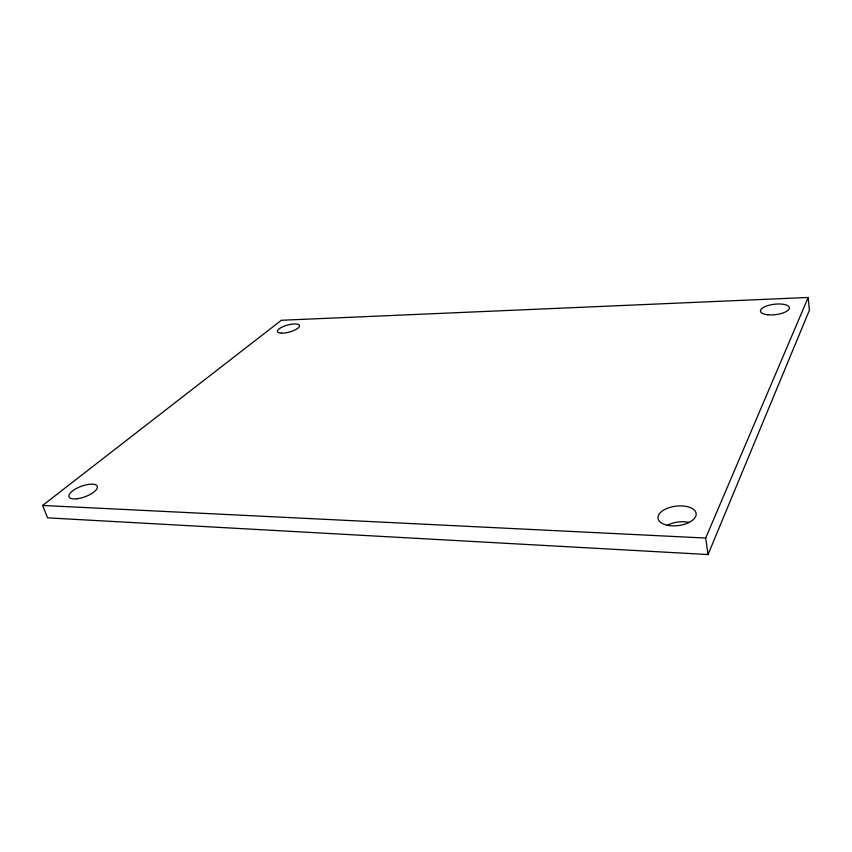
<?xml version="1.0" encoding="UTF-8"?>
<svg xmlns="http://www.w3.org/2000/svg" width="852" height="852" viewBox="0 0 852 852"><rect width="100%" height="100%" fill="white"/><g stroke="black" fill="none" stroke-linecap="round" stroke-linejoin="round"><path stroke-width="1.28" d="M708.055 554.546L809.4 310.234L808.207 297.454L281.352 320.277L42.6 505.449L47.595 517.846L708.055 554.546L705.69 538.049L808.207 297.454M42.6 505.449L705.69 538.049M667.233 525.322A19.074 9.947 -6.8 0 1 688.991 522.372M281.426 333.143A11.427 3.6 -15.3 0 0 299.393 326.497A11.427 3.6 -15.3 0 0 284.643 326.007A11.427 3.6 -15.3 0 0 281.426 333.143M77.074 498.761A15.07 5.57 -20.3 0 0 97.341 486.567A15.07 5.57 -20.3 0 0 74.965 489.272A15.07 5.57 -20.3 0 0 77.074 498.761M767.854 314.782A14.548 5.229 -6.9 0 0 789.357 307.838A14.548 5.229 -6.9 0 0 767.514 305.698A14.548 5.229 -6.9 0 0 767.854 314.782M667.617 525.269A19.191 9.777 -7 0 0 696.18 514.097A19.191 9.777 -7 0 0 667.478 508.239A19.191 9.777 -7 0 0 667.617 525.269"/></g></svg>
